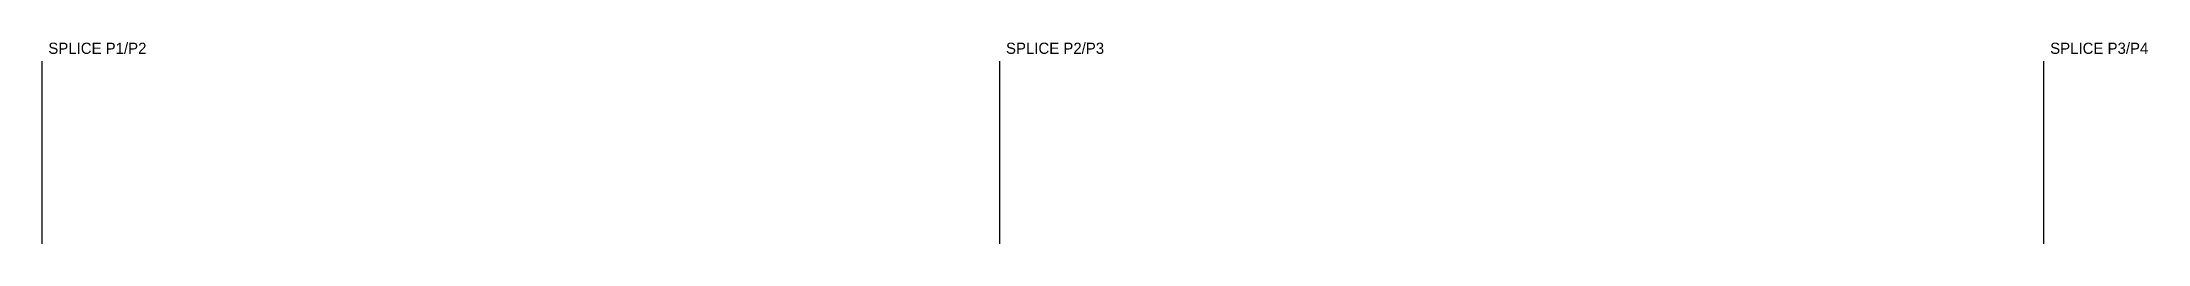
# Model space of a CAD drawing. Header units: millimetres. Extents: x 3000 to 87699, y -3675 to 4449.
import ezdxf

# ---------------------------------------------------------------- set-up
doc = ezdxf.new("R2010")
doc.units = ezdxf.units.MM
doc.layers.add('ZJ8_SPLICE_JOINT', color=2, linetype='CONTINUOUS')
doc.layers.add('ZJ8_SPLICE_TEXT', color=2, linetype='CONTINUOUS')

msp = doc.modelspace()

# ---------------------------------------------------------------- linework, layer by layer
at = {"layer": 'ZJ8_SPLICE_JOINT'}
for p, q in [((3000, -3675), (3000, 3675, 21000)), ((41520, -3675), (41520, 3675, 21000)), ((83520, -3675), (83520, 3675, 21000))]:
    msp.add_line(p, q, dxfattribs=at)

# ---------------------------------------------------------------- texts
at = {"layer": 'ZJ8_SPLICE_TEXT'}
for s, p in [('SPLICE P1/P2', (3250, 3975, 21000)), ('SPLICE P2/P3', (41770, 3975, 21000)), ('SPLICE P3/P4', (83770, 3975, 21000))]:
    msp.add_text(s, height=450, dxfattribs=at).set_placement(p)

doc.saveas('drawing.dxf')
